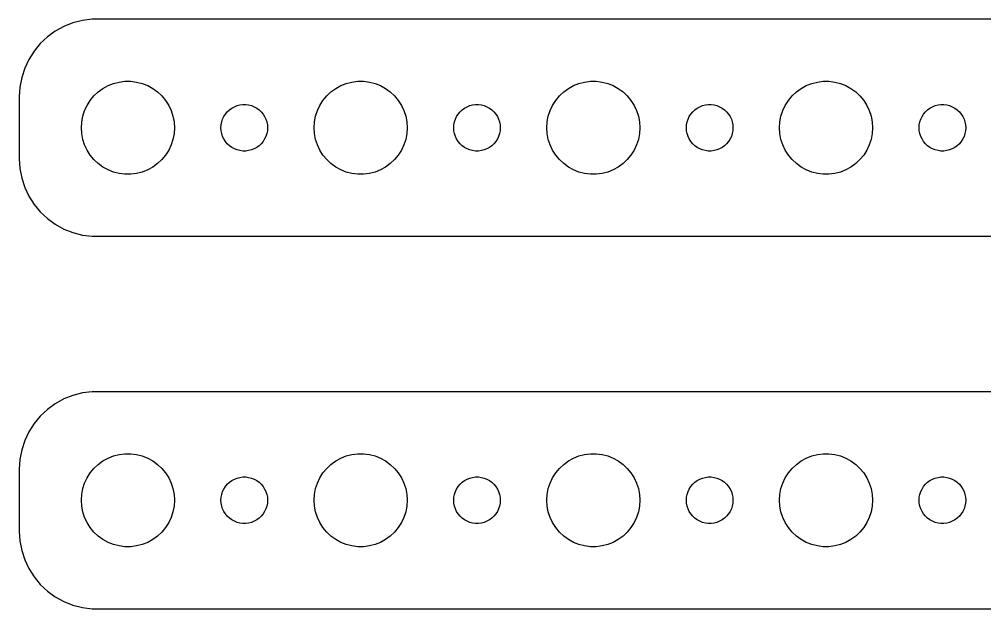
# Model space of a CAD drawing. Header units: metres. Extents: x -247 to 247, y 17 to 55.
# Drawn here: x -247 to -184.8, y 17 to 55 of the extents above; entities that cross this region are included whole.
import ezdxf

# ---------------------------------------------------------------- set-up
doc = ezdxf.new("R2010")
doc.units = ezdxf.units.M

msp = doc.modelspace()

# ---------------------------------------------------------------- linework, layer by layer
for p, q in [((-242.937, 54.9114), (-243.545, 54.7553)), ((-242.314, 54.9901), (-242.937, 54.9114)), ((242.314, 54.9901), (-242.314, 54.9901)), ((-244.679, 54.2216), (-245.187, 53.8526)), ((-244.129, 54.5241), (-244.679, 54.2216)), ((-243.545, 54.7553), (-244.129, 54.5241)), ((-245.187, 53.8526), (-245.645, 53.4227)), ((-246.045, 52.9389), (-246.382, 52.4088)), ((-245.645, 53.4227), (-246.045, 52.9389)), ((-246.382, 52.4088), (-246.649, 51.8406)), ((-246.649, 51.8406), (-246.843, 51.2434)), ((-246.843, 51.2434), (-246.961, 50.6267)), ((-246.961, 50.6267), (-247, 50)), ((-241.912, 50.3115), (-241.607, 50.533)), ((-241.607, 50.533), (-241.277, 50.7145)), ((-241.277, 50.7145), (-240.927, 50.8532)), ((-240.927, 50.8532), (-240.562, 50.9469)), ((-240.562, 50.9469), (-240.188, 50.9941)), ((-240.188, 50.9941), (-239.812, 50.9941)), ((-239.812, 50.9941), (-239.438, 50.9469)), ((-239.438, 50.9469), (-239.073, 50.8532)), ((-239.073, 50.8532), (-238.723, 50.7145)), ((-238.723, 50.7145), (-238.393, 50.533)), ((-238.393, 50.533), (-238.088, 50.3115)), ((-226.912, 50.3115), (-226.607, 50.533)), ((-226.607, 50.533), (-226.277, 50.7145)), ((-226.277, 50.7145), (-225.927, 50.8532)), ((-225.927, 50.8532), (-225.562, 50.9469)), ((-225.562, 50.9469), (-225.188, 50.9941)), ((-225.188, 50.9941), (-224.812, 50.9941)), ((-224.812, 50.9941), (-224.438, 50.9469)), ((-224.438, 50.9469), (-224.073, 50.8532)), ((-224.073, 50.8532), (-223.723, 50.7145)), ((-223.723, 50.7145), (-223.393, 50.533)), ((-223.393, 50.533), (-223.088, 50.3115)), ((-211.912, 50.3115), (-211.607, 50.533)), ((-211.607, 50.533), (-211.277, 50.7145)), ((-211.277, 50.7145), (-210.927, 50.8532)), ((-210.927, 50.8532), (-210.562, 50.9469)), ((-210.562, 50.9469), (-210.188, 50.9941)), ((-210.188, 50.9941), (-209.812, 50.9941)), ((-209.812, 50.9941), (-209.438, 50.9469)), ((-209.438, 50.9469), (-209.073, 50.8532)), ((-209.073, 50.8532), (-208.723, 50.7145)), ((-208.723, 50.7145), (-208.393, 50.533)), ((-208.393, 50.533), (-208.088, 50.3115)), ((-196.912, 50.3115), (-196.607, 50.533)), ((-196.607, 50.533), (-196.277, 50.7145)), ((-196.277, 50.7145), (-195.927, 50.8532)), ((-195.927, 50.8532), (-195.562, 50.9469)), ((-195.562, 50.9469), (-195.188, 50.9941)), ((-195.188, 50.9941), (-194.812, 50.9941)), ((-194.812, 50.9941), (-194.438, 50.9469)), ((-194.438, 50.9469), (-194.073, 50.8532)), ((-194.073, 50.8532), (-193.723, 50.7145)), ((-193.723, 50.7145), (-193.393, 50.533)), ((-193.393, 50.533), (-193.088, 50.3115)), ((-247, 50), (-247, 46)), ((-242.427, 49.7634), (-242.187, 50.0536)), ((-242.187, 50.0536), (-241.912, 50.3115)), ((-238.088, 50.3115), (-237.813, 50.0536)), ((-237.813, 50.0536), (-237.573, 49.7634)), ((-227.427, 49.7634), (-227.187, 50.0536)), ((-227.187, 50.0536), (-226.912, 50.3115)), ((-223.088, 50.3115), (-222.813, 50.0536)), ((-222.813, 50.0536), (-222.573, 49.7634)), ((-212.427, 49.7634), (-212.187, 50.0536)), ((-212.187, 50.0536), (-211.912, 50.3115)), ((-208.088, 50.3115), (-207.813, 50.0536)), ((-207.813, 50.0536), (-207.573, 49.7634)), ((-197.427, 49.7634), (-197.187, 50.0536)), ((-197.187, 50.0536), (-196.912, 50.3115)), ((-193.088, 50.3115), (-192.813, 50.0536)), ((-192.813, 50.0536), (-192.573, 49.7634)), ((-242.789, 49.1044), (-242.629, 49.4453)), ((-242.629, 49.4453), (-242.427, 49.7634)), ((-237.573, 49.7634), (-237.371, 49.4453)), ((-237.371, 49.4453), (-237.211, 49.1044)), ((-233.456, 49.1558), (-233.304, 49.2665)), ((-233.304, 49.2665), (-233.139, 49.3572)), ((-233.139, 49.3572), (-232.964, 49.4266)), ((-232.964, 49.4266), (-232.781, 49.4734)), ((-232.781, 49.4734), (-232.594, 49.497)), ((-232.594, 49.497), (-232.406, 49.497)), ((-232.406, 49.497), (-232.219, 49.4734)), ((-232.219, 49.4734), (-232.036, 49.4266)), ((-232.036, 49.4266), (-231.861, 49.3572)), ((-231.861, 49.3572), (-231.696, 49.2665)), ((-231.696, 49.2665), (-231.544, 49.1558)), ((-227.789, 49.1044), (-227.629, 49.4453)), ((-227.629, 49.4453), (-227.427, 49.7634)), ((-222.573, 49.7634), (-222.371, 49.4453)), ((-222.371, 49.4453), (-222.211, 49.1044)), ((-218.456, 49.1558), (-218.304, 49.2665)), ((-218.304, 49.2665), (-218.139, 49.3572)), ((-218.139, 49.3572), (-217.964, 49.4266)), ((-217.964, 49.4266), (-217.781, 49.4734)), ((-217.781, 49.4734), (-217.594, 49.497)), ((-217.594, 49.497), (-217.406, 49.497)), ((-217.406, 49.497), (-217.219, 49.4734)), ((-217.219, 49.4734), (-217.036, 49.4266)), ((-217.036, 49.4266), (-216.861, 49.3572)), ((-216.861, 49.3572), (-216.696, 49.2665)), ((-216.696, 49.2665), (-216.544, 49.1558)), ((-212.789, 49.1044), (-212.629, 49.4453)), ((-212.629, 49.4453), (-212.427, 49.7634)), ((-207.573, 49.7634), (-207.371, 49.4453)), ((-207.371, 49.4453), (-207.211, 49.1044)), ((-203.456, 49.1558), (-203.304, 49.2665)), ((-203.304, 49.2665), (-203.139, 49.3572)), ((-203.139, 49.3572), (-202.964, 49.4266)), ((-202.964, 49.4266), (-202.781, 49.4734)), ((-202.781, 49.4734), (-202.594, 49.497)), ((-202.594, 49.497), (-202.406, 49.497)), ((-202.406, 49.497), (-202.219, 49.4734)), ((-202.219, 49.4734), (-202.036, 49.4266)), ((-202.036, 49.4266), (-201.861, 49.3572)), ((-201.861, 49.3572), (-201.696, 49.2665)), ((-201.696, 49.2665), (-201.544, 49.1558)), ((-197.789, 49.1044), (-197.629, 49.4453)), ((-197.629, 49.4453), (-197.427, 49.7634)), ((-192.573, 49.7634), (-192.371, 49.4453)), ((-192.371, 49.4453), (-192.211, 49.1044)), ((-188.456, 49.1558), (-188.304, 49.2665)), ((-188.304, 49.2665), (-188.139, 49.3572)), ((-188.139, 49.3572), (-187.964, 49.4266)), ((-187.964, 49.4266), (-187.781, 49.4734)), ((-187.781, 49.4734), (-187.594, 49.497)), ((-187.594, 49.497), (-187.406, 49.497)), ((-187.406, 49.497), (-187.219, 49.4734)), ((-187.219, 49.4734), (-187.036, 49.4266)), ((-187.036, 49.4266), (-186.861, 49.3572)), ((-186.861, 49.3572), (-186.696, 49.2665)), ((-186.696, 49.2665), (-186.544, 49.1558)), ((-242.976, 48.376), (-242.906, 48.7461)), ((-242.906, 48.7461), (-242.789, 49.1044)), ((-237.211, 49.1044), (-237.094, 48.7461)), ((-237.094, 48.7461), (-237.024, 48.376)), ((-233.953, 48.373), (-233.895, 48.5522)), ((-233.895, 48.5522), (-233.814, 48.7226)), ((-233.814, 48.7226), (-233.714, 48.8817)), ((-233.714, 48.8817), (-233.593, 49.0268)), ((-233.593, 49.0268), (-233.456, 49.1558)), ((-231.544, 49.1558), (-231.407, 49.0268)), ((-231.407, 49.0268), (-231.286, 48.8817)), ((-231.286, 48.8817), (-231.186, 48.7226)), ((-231.186, 48.7226), (-231.105, 48.5522)), ((-231.105, 48.5522), (-231.047, 48.373)), ((-227.976, 48.376), (-227.906, 48.7461)), ((-227.906, 48.7461), (-227.789, 49.1044)), ((-222.211, 49.1044), (-222.094, 48.7461)), ((-222.094, 48.7461), (-222.024, 48.376)), ((-218.953, 48.373), (-218.895, 48.5522)), ((-218.895, 48.5522), (-218.814, 48.7226)), ((-218.814, 48.7226), (-218.714, 48.8817)), ((-218.714, 48.8817), (-218.593, 49.0268)), ((-218.593, 49.0268), (-218.456, 49.1558)), ((-216.544, 49.1558), (-216.407, 49.0268)), ((-216.407, 49.0268), (-216.286, 48.8817)), ((-216.286, 48.8817), (-216.186, 48.7226)), ((-216.186, 48.7226), (-216.105, 48.5522)), ((-216.105, 48.5522), (-216.047, 48.373)), ((-212.976, 48.376), (-212.906, 48.7461)), ((-212.906, 48.7461), (-212.789, 49.1044)), ((-207.211, 49.1044), (-207.094, 48.7461)), ((-207.094, 48.7461), (-207.024, 48.376)), ((-203.953, 48.373), (-203.895, 48.5522)), ((-203.895, 48.5522), (-203.814, 48.7226)), ((-203.814, 48.7226), (-203.714, 48.8817)), ((-203.714, 48.8817), (-203.593, 49.0268)), ((-203.593, 49.0268), (-203.456, 49.1558)), ((-201.544, 49.1558), (-201.407, 49.0268)), ((-201.407, 49.0268), (-201.286, 48.8817)), ((-201.286, 48.8817), (-201.186, 48.7226)), ((-201.186, 48.7226), (-201.105, 48.5522)), ((-201.105, 48.5522), (-201.047, 48.373)), ((-197.976, 48.376), (-197.906, 48.7461)), ((-197.906, 48.7461), (-197.789, 49.1044)), ((-192.211, 49.1044), (-192.094, 48.7461)), ((-192.094, 48.7461), (-192.024, 48.376)), ((-188.953, 48.373), (-188.895, 48.5522)), ((-188.895, 48.5522), (-188.814, 48.7226)), ((-188.814, 48.7226), (-188.714, 48.8817)), ((-188.714, 48.8817), (-188.593, 49.0268)), ((-188.593, 49.0268), (-188.456, 49.1558)), ((-186.544, 49.1558), (-186.407, 49.0268)), ((-186.407, 49.0268), (-186.286, 48.8817)), ((-186.286, 48.8817), (-186.186, 48.7226)), ((-186.186, 48.7226), (-186.105, 48.5522)), ((-186.105, 48.5522), (-186.047, 48.373)), ((-243, 48), (-242.976, 48.376)), ((-242.976, 47.624), (-243, 48)), ((-237.024, 48.376), (-237, 48)), ((-237, 48), (-237.024, 47.624)), ((-234, 48), (-233.988, 48.188)), ((-233.988, 47.812), (-234, 48)), ((-233.988, 48.188), (-233.953, 48.373)), ((-231.047, 48.373), (-231.012, 48.188)), ((-231.012, 48.188), (-231, 48)), ((-231, 48), (-231.012, 47.812)), ((-228, 48), (-227.976, 48.376)), ((-227.976, 47.624), (-228, 48)), ((-222.024, 48.376), (-222, 48)), ((-222, 48), (-222.024, 47.624)), ((-219, 48), (-218.988, 48.188)), ((-218.988, 47.812), (-219, 48)), ((-218.988, 48.188), (-218.953, 48.373)), ((-216.047, 48.373), (-216.012, 48.188)), ((-216.012, 48.188), (-216, 48)), ((-216, 48), (-216.012, 47.812)), ((-213, 48), (-212.976, 48.376)), ((-212.976, 47.624), (-213, 48)), ((-207.024, 48.376), (-207, 48)), ((-207, 48), (-207.024, 47.624)), ((-204, 48), (-203.988, 48.188)), ((-203.988, 47.812), (-204, 48)), ((-203.988, 48.188), (-203.953, 48.373)), ((-201.047, 48.373), (-201.012, 48.188)), ((-201.012, 48.188), (-201, 48)), ((-201, 48), (-201.012, 47.812)), ((-198, 48), (-197.976, 48.376)), ((-197.976, 47.624), (-198, 48)), ((-192.024, 48.376), (-192, 48)), ((-192, 48), (-192.024, 47.624)), ((-189, 48), (-188.988, 48.188)), ((-188.988, 47.812), (-189, 48)), ((-188.988, 48.188), (-188.953, 48.373)), ((-186.047, 48.373), (-186.012, 48.188)), ((-186.012, 48.188), (-186, 48)), ((-186, 48), (-186.012, 47.812)), ((-242.906, 47.2539), (-242.976, 47.624)), ((-237.024, 47.624), (-237.094, 47.2539)), ((-233.953, 47.627), (-233.988, 47.812)), ((-233.895, 47.4478), (-233.953, 47.627)), ((-233.814, 47.2774), (-233.895, 47.4478)), ((-231.105, 47.4478), (-231.186, 47.2774)), ((-231.047, 47.627), (-231.105, 47.4478)), ((-231.012, 47.812), (-231.047, 47.627)), ((-227.906, 47.2539), (-227.976, 47.624)), ((-222.024, 47.624), (-222.094, 47.2539)), ((-218.953, 47.627), (-218.988, 47.812)), ((-218.895, 47.4478), (-218.953, 47.627)), ((-218.814, 47.2774), (-218.895, 47.4478)), ((-216.105, 47.4478), (-216.186, 47.2774)), ((-216.047, 47.627), (-216.105, 47.4478)), ((-216.012, 47.812), (-216.047, 47.627)), ((-212.906, 47.2539), (-212.976, 47.624)), ((-207.024, 47.624), (-207.094, 47.2539)), ((-203.953, 47.627), (-203.988, 47.812)), ((-203.895, 47.4478), (-203.953, 47.627)), ((-203.814, 47.2774), (-203.895, 47.4478)), ((-201.105, 47.4478), (-201.186, 47.2774)), ((-201.047, 47.627), (-201.105, 47.4478)), ((-201.012, 47.812), (-201.047, 47.627)), ((-197.906, 47.2539), (-197.976, 47.624)), ((-192.024, 47.624), (-192.094, 47.2539)), ((-188.953, 47.627), (-188.988, 47.812)), ((-188.895, 47.4478), (-188.953, 47.627)), ((-188.814, 47.2774), (-188.895, 47.4478)), ((-186.105, 47.4478), (-186.186, 47.2774)), ((-186.047, 47.627), (-186.105, 47.4478)), ((-186.012, 47.812), (-186.047, 47.627)), ((-242.789, 46.8956), (-242.906, 47.2539)), ((-242.629, 46.5547), (-242.789, 46.8956)), ((-237.211, 46.8956), (-237.371, 46.5547)), ((-237.094, 47.2539), (-237.211, 46.8956)), ((-233.714, 47.1183), (-233.814, 47.2774)), ((-233.593, 46.9732), (-233.714, 47.1183)), ((-233.456, 46.8442), (-233.593, 46.9732)), ((-233.304, 46.7335), (-233.456, 46.8442)), ((-233.139, 46.6428), (-233.304, 46.7335)), ((-231.696, 46.7335), (-231.861, 46.6428)), ((-231.544, 46.8442), (-231.696, 46.7335)), ((-231.407, 46.9732), (-231.544, 46.8442)), ((-231.286, 47.1183), (-231.407, 46.9732)), ((-231.186, 47.2774), (-231.286, 47.1183)), ((-227.789, 46.8956), (-227.906, 47.2539)), ((-227.629, 46.5547), (-227.789, 46.8956)), ((-222.211, 46.8956), (-222.371, 46.5547)), ((-222.094, 47.2539), (-222.211, 46.8956)), ((-218.714, 47.1183), (-218.814, 47.2774)), ((-218.593, 46.9732), (-218.714, 47.1183)), ((-218.456, 46.8442), (-218.593, 46.9732)), ((-218.304, 46.7335), (-218.456, 46.8442)), ((-218.139, 46.6428), (-218.304, 46.7335)), ((-216.696, 46.7335), (-216.861, 46.6428)), ((-216.544, 46.8442), (-216.696, 46.7335)), ((-216.407, 46.9732), (-216.544, 46.8442)), ((-216.286, 47.1183), (-216.407, 46.9732)), ((-216.186, 47.2774), (-216.286, 47.1183)), ((-212.789, 46.8956), (-212.906, 47.2539)), ((-212.629, 46.5547), (-212.789, 46.8956)), ((-207.211, 46.8956), (-207.371, 46.5547)), ((-207.094, 47.2539), (-207.211, 46.8956)), ((-203.714, 47.1183), (-203.814, 47.2774)), ((-203.593, 46.9732), (-203.714, 47.1183)), ((-203.456, 46.8442), (-203.593, 46.9732)), ((-203.304, 46.7335), (-203.456, 46.8442)), ((-203.139, 46.6428), (-203.304, 46.7335)), ((-201.696, 46.7335), (-201.861, 46.6428)), ((-201.544, 46.8442), (-201.696, 46.7335)), ((-201.407, 46.9732), (-201.544, 46.8442)), ((-201.286, 47.1183), (-201.407, 46.9732)), ((-201.186, 47.2774), (-201.286, 47.1183)), ((-197.789, 46.8956), (-197.906, 47.2539)), ((-197.629, 46.5547), (-197.789, 46.8956)), ((-192.211, 46.8956), (-192.371, 46.5547)), ((-192.094, 47.2539), (-192.211, 46.8956)), ((-188.714, 47.1183), (-188.814, 47.2774)), ((-188.593, 46.9732), (-188.714, 47.1183)), ((-188.456, 46.8442), (-188.593, 46.9732)), ((-188.304, 46.7335), (-188.456, 46.8442)), ((-188.139, 46.6428), (-188.304, 46.7335)), ((-186.696, 46.7335), (-186.861, 46.6428)), ((-186.544, 46.8442), (-186.696, 46.7335)), ((-186.407, 46.9732), (-186.544, 46.8442)), ((-186.286, 47.1183), (-186.407, 46.9732)), ((-186.186, 47.2774), (-186.286, 47.1183)), ((-242.427, 46.2366), (-242.629, 46.5547)), ((-242.187, 45.9464), (-242.427, 46.2366)), ((-237.573, 46.2366), (-237.813, 45.9464)), ((-237.371, 46.5547), (-237.573, 46.2366)), ((-232.964, 46.5734), (-233.139, 46.6428)), ((-232.781, 46.5266), (-232.964, 46.5734)), ((-232.594, 46.503), (-232.781, 46.5266)), ((-232.406, 46.503), (-232.594, 46.503)), ((-232.219, 46.5266), (-232.406, 46.503)), ((-232.036, 46.5734), (-232.219, 46.5266)), ((-231.861, 46.6428), (-232.036, 46.5734)), ((-227.427, 46.2366), (-227.629, 46.5547)), ((-227.187, 45.9464), (-227.427, 46.2366)), ((-222.573, 46.2366), (-222.813, 45.9464)), ((-222.371, 46.5547), (-222.573, 46.2366)), ((-217.964, 46.5734), (-218.139, 46.6428)), ((-217.781, 46.5266), (-217.964, 46.5734)), ((-217.594, 46.503), (-217.781, 46.5266)), ((-217.406, 46.503), (-217.594, 46.503)), ((-217.219, 46.5266), (-217.406, 46.503)), ((-217.036, 46.5734), (-217.219, 46.5266)), ((-216.861, 46.6428), (-217.036, 46.5734)), ((-212.427, 46.2366), (-212.629, 46.5547)), ((-212.187, 45.9464), (-212.427, 46.2366)), ((-207.573, 46.2366), (-207.813, 45.9464)), ((-207.371, 46.5547), (-207.573, 46.2366)), ((-202.964, 46.5734), (-203.139, 46.6428)), ((-202.781, 46.5266), (-202.964, 46.5734)), ((-202.594, 46.503), (-202.781, 46.5266)), ((-202.406, 46.503), (-202.594, 46.503)), ((-202.219, 46.5266), (-202.406, 46.503)), ((-202.036, 46.5734), (-202.219, 46.5266)), ((-201.861, 46.6428), (-202.036, 46.5734)), ((-197.427, 46.2366), (-197.629, 46.5547)), ((-197.187, 45.9464), (-197.427, 46.2366)), ((-192.573, 46.2366), (-192.813, 45.9464)), ((-192.371, 46.5547), (-192.573, 46.2366)), ((-187.964, 46.5734), (-188.139, 46.6428)), ((-187.781, 46.5266), (-187.964, 46.5734)), ((-187.594, 46.503), (-187.781, 46.5266)), ((-187.406, 46.503), (-187.594, 46.503)), ((-187.219, 46.5266), (-187.406, 46.503)), ((-187.036, 46.5734), (-187.219, 46.5266)), ((-186.861, 46.6428), (-187.036, 46.5734)), ((-247, 46), (-246.961, 45.3733)), ((-241.912, 45.6885), (-242.187, 45.9464)), ((-241.607, 45.467), (-241.912, 45.6885)), ((-241.277, 45.2855), (-241.607, 45.467)), ((-238.393, 45.467), (-238.723, 45.2855)), ((-238.088, 45.6885), (-238.393, 45.467)), ((-237.813, 45.9464), (-238.088, 45.6885)), ((-226.912, 45.6885), (-227.187, 45.9464)), ((-226.607, 45.467), (-226.912, 45.6885)), ((-226.277, 45.2855), (-226.607, 45.467)), ((-223.393, 45.467), (-223.723, 45.2855)), ((-223.088, 45.6885), (-223.393, 45.467)), ((-222.813, 45.9464), (-223.088, 45.6885)), ((-211.912, 45.6885), (-212.187, 45.9464)), ((-211.607, 45.467), (-211.912, 45.6885)), ((-211.277, 45.2855), (-211.607, 45.467)), ((-208.393, 45.467), (-208.723, 45.2855)), ((-208.088, 45.6885), (-208.393, 45.467)), ((-207.813, 45.9464), (-208.088, 45.6885)), ((-196.912, 45.6885), (-197.187, 45.9464)), ((-196.607, 45.467), (-196.912, 45.6885)), ((-196.277, 45.2855), (-196.607, 45.467)), ((-193.393, 45.467), (-193.723, 45.2855)), ((-193.088, 45.6885), (-193.393, 45.467)), ((-192.813, 45.9464), (-193.088, 45.6885)), ((-246.961, 45.3733), (-246.843, 44.7566)), ((-240.927, 45.1468), (-241.277, 45.2855)), ((-240.562, 45.0531), (-240.927, 45.1468)), ((-240.188, 45.0059), (-240.562, 45.0531)), ((-239.812, 45.0059), (-240.188, 45.0059)), ((-239.438, 45.0531), (-239.812, 45.0059)), ((-239.073, 45.1468), (-239.438, 45.0531)), ((-238.723, 45.2855), (-239.073, 45.1468)), ((-225.927, 45.1468), (-226.277, 45.2855)), ((-225.562, 45.0531), (-225.927, 45.1468)), ((-225.188, 45.0059), (-225.562, 45.0531)), ((-224.812, 45.0059), (-225.188, 45.0059)), ((-224.438, 45.0531), (-224.812, 45.0059)), ((-224.073, 45.1468), (-224.438, 45.0531)), ((-223.723, 45.2855), (-224.073, 45.1468)), ((-210.927, 45.1468), (-211.277, 45.2855)), ((-210.562, 45.0531), (-210.927, 45.1468)), ((-210.188, 45.0059), (-210.562, 45.0531)), ((-209.812, 45.0059), (-210.188, 45.0059)), ((-209.438, 45.0531), (-209.812, 45.0059)), ((-209.073, 45.1468), (-209.438, 45.0531)), ((-208.723, 45.2855), (-209.073, 45.1468)), ((-195.927, 45.1468), (-196.277, 45.2855)), ((-195.562, 45.0531), (-195.927, 45.1468)), ((-195.188, 45.0059), (-195.562, 45.0531)), ((-194.812, 45.0059), (-195.188, 45.0059)), ((-194.438, 45.0531), (-194.812, 45.0059)), ((-194.073, 45.1468), (-194.438, 45.0531)), ((-193.723, 45.2855), (-194.073, 45.1468)), ((-246.843, 44.7566), (-246.649, 44.1594)), ((-246.649, 44.1594), (-246.382, 43.5912)), ((-246.382, 43.5912), (-246.045, 43.0611)), ((-246.045, 43.0611), (-245.645, 42.5773)), ((-245.645, 42.5773), (-245.187, 42.1474)), ((-245.187, 42.1474), (-244.679, 41.7784)), ((-244.679, 41.7784), (-244.129, 41.4759)), ((-244.129, 41.4759), (-243.545, 41.2447)), ((-243.545, 41.2447), (-242.937, 41.0886)), ((-242.937, 41.0886), (-242.314, 41.0099)), ((-242.314, 41.0099), (242.314, 41.0099)), ((-244.129, 30.5241), (-244.679, 30.2216)), ((-243.545, 30.7553), (-244.129, 30.5241)), ((-242.937, 30.9114), (-243.545, 30.7553)), ((-242.314, 30.9901), (-242.937, 30.9114)), ((242.314, 30.9901), (-242.314, 30.9901)), ((-244.679, 30.2216), (-245.187, 29.8526)), ((-245.645, 29.4227), (-246.045, 28.9389)), ((-245.187, 29.8526), (-245.645, 29.4227)), ((-246.045, 28.9389), (-246.382, 28.4088)), ((-246.382, 28.4088), (-246.649, 27.8406)), ((-246.649, 27.8406), (-246.843, 27.2434)), ((-246.843, 27.2434), (-246.961, 26.6267)), ((-241.277, 26.7145), (-240.927, 26.8532)), ((-240.927, 26.8532), (-240.562, 26.9469)), ((-240.562, 26.9469), (-240.188, 26.9941)), ((-240.188, 26.9941), (-239.812, 26.9941)), ((-239.812, 26.9941), (-239.438, 26.9469)), ((-239.438, 26.9469), (-239.073, 26.8532)), ((-239.073, 26.8532), (-238.723, 26.7145)), ((-226.277, 26.7145), (-225.927, 26.8532)), ((-225.927, 26.8532), (-225.562, 26.9469)), ((-225.562, 26.9469), (-225.188, 26.9941)), ((-225.188, 26.9941), (-224.812, 26.9941)), ((-224.812, 26.9941), (-224.438, 26.9469)), ((-224.438, 26.9469), (-224.073, 26.8532)), ((-224.073, 26.8532), (-223.723, 26.7145)), ((-211.277, 26.7145), (-210.927, 26.8532)), ((-210.927, 26.8532), (-210.562, 26.9469)), ((-210.562, 26.9469), (-210.188, 26.9941)), ((-210.188, 26.9941), (-209.812, 26.9941)), ((-209.812, 26.9941), (-209.438, 26.9469)), ((-209.438, 26.9469), (-209.073, 26.8532)), ((-209.073, 26.8532), (-208.723, 26.7145)), ((-196.277, 26.7145), (-195.927, 26.8532)), ((-195.927, 26.8532), (-195.562, 26.9469)), ((-195.562, 26.9469), (-195.188, 26.9941)), ((-195.188, 26.9941), (-194.812, 26.9941)), ((-194.812, 26.9941), (-194.438, 26.9469)), ((-194.438, 26.9469), (-194.073, 26.8532)), ((-194.073, 26.8532), (-193.723, 26.7145)), ((-246.961, 26.6267), (-247, 26)), ((-242.187, 26.0536), (-241.912, 26.3115)), ((-241.912, 26.3115), (-241.607, 26.533)), ((-241.607, 26.533), (-241.277, 26.7145)), ((-238.723, 26.7145), (-238.393, 26.533)), ((-238.393, 26.533), (-238.088, 26.3115)), ((-238.088, 26.3115), (-237.813, 26.0536)), ((-227.187, 26.0536), (-226.912, 26.3115)), ((-226.912, 26.3115), (-226.607, 26.533)), ((-226.607, 26.533), (-226.277, 26.7145)), ((-223.723, 26.7145), (-223.393, 26.533)), ((-223.393, 26.533), (-223.088, 26.3115)), ((-223.088, 26.3115), (-222.813, 26.0536)), ((-212.187, 26.0536), (-211.912, 26.3115)), ((-211.912, 26.3115), (-211.607, 26.533)), ((-211.607, 26.533), (-211.277, 26.7145)), ((-208.723, 26.7145), (-208.393, 26.533)), ((-208.393, 26.533), (-208.088, 26.3115)), ((-208.088, 26.3115), (-207.813, 26.0536)), ((-197.187, 26.0536), (-196.912, 26.3115)), ((-196.912, 26.3115), (-196.607, 26.533)), ((-196.607, 26.533), (-196.277, 26.7145)), ((-193.723, 26.7145), (-193.393, 26.533)), ((-193.393, 26.533), (-193.088, 26.3115)), ((-193.088, 26.3115), (-192.813, 26.0536)), ((-247, 26), (-247, 22)), ((-242.629, 25.4453), (-242.427, 25.7634)), ((-242.427, 25.7634), (-242.187, 26.0536)), ((-237.813, 26.0536), (-237.573, 25.7634)), ((-237.573, 25.7634), (-237.371, 25.4453)), ((-227.629, 25.4453), (-227.427, 25.7634)), ((-227.427, 25.7634), (-227.187, 26.0536)), ((-222.813, 26.0536), (-222.573, 25.7634)), ((-222.573, 25.7634), (-222.371, 25.4453)), ((-212.629, 25.4453), (-212.427, 25.7634)), ((-212.427, 25.7634), (-212.187, 26.0536)), ((-207.813, 26.0536), (-207.573, 25.7634)), ((-207.573, 25.7634), (-207.371, 25.4453)), ((-197.629, 25.4453), (-197.427, 25.7634)), ((-197.427, 25.7634), (-197.187, 26.0536)), ((-192.813, 26.0536), (-192.573, 25.7634)), ((-192.573, 25.7634), (-192.371, 25.4453)), ((-242.906, 24.7461), (-242.789, 25.1044)), ((-242.789, 25.1044), (-242.629, 25.4453)), ((-237.371, 25.4453), (-237.211, 25.1044)), ((-237.211, 25.1044), (-237.094, 24.7461)), ((-233.714, 24.8817), (-233.593, 25.0268)), ((-233.593, 25.0268), (-233.456, 25.1558)), ((-233.456, 25.1558), (-233.304, 25.2665)), ((-233.304, 25.2665), (-233.139, 25.3572)), ((-233.139, 25.3572), (-232.964, 25.4266)), ((-232.964, 25.4266), (-232.781, 25.4734)), ((-232.781, 25.4734), (-232.594, 25.497)), ((-232.594, 25.497), (-232.406, 25.497)), ((-232.406, 25.497), (-232.219, 25.4734)), ((-232.219, 25.4734), (-232.036, 25.4266)), ((-232.036, 25.4266), (-231.861, 25.3572)), ((-231.861, 25.3572), (-231.696, 25.2665)), ((-231.696, 25.2665), (-231.544, 25.1558)), ((-231.544, 25.1558), (-231.407, 25.0268)), ((-231.407, 25.0268), (-231.286, 24.8817)), ((-227.906, 24.7461), (-227.789, 25.1044)), ((-227.789, 25.1044), (-227.629, 25.4453)), ((-222.371, 25.4453), (-222.211, 25.1044)), ((-222.211, 25.1044), (-222.094, 24.7461)), ((-218.714, 24.8817), (-218.593, 25.0268)), ((-218.593, 25.0268), (-218.456, 25.1558)), ((-218.456, 25.1558), (-218.304, 25.2665)), ((-218.304, 25.2665), (-218.139, 25.3572)), ((-218.139, 25.3572), (-217.964, 25.4266)), ((-217.964, 25.4266), (-217.781, 25.4734)), ((-217.781, 25.4734), (-217.594, 25.497)), ((-217.594, 25.497), (-217.406, 25.497)), ((-217.406, 25.497), (-217.219, 25.4734)), ((-217.219, 25.4734), (-217.036, 25.4266)), ((-217.036, 25.4266), (-216.861, 25.3572)), ((-216.861, 25.3572), (-216.696, 25.2665)), ((-216.696, 25.2665), (-216.544, 25.1558)), ((-216.544, 25.1558), (-216.407, 25.0268)), ((-216.407, 25.0268), (-216.286, 24.8817)), ((-212.906, 24.7461), (-212.789, 25.1044)), ((-212.789, 25.1044), (-212.629, 25.4453)), ((-207.371, 25.4453), (-207.211, 25.1044)), ((-207.211, 25.1044), (-207.094, 24.7461)), ((-203.714, 24.8817), (-203.593, 25.0268)), ((-203.593, 25.0268), (-203.456, 25.1558)), ((-203.456, 25.1558), (-203.304, 25.2665)), ((-203.304, 25.2665), (-203.139, 25.3572)), ((-203.139, 25.3572), (-202.964, 25.4266)), ((-202.964, 25.4266), (-202.781, 25.4734)), ((-202.781, 25.4734), (-202.594, 25.497)), ((-202.594, 25.497), (-202.406, 25.497)), ((-202.406, 25.497), (-202.219, 25.4734)), ((-202.219, 25.4734), (-202.036, 25.4266)), ((-202.036, 25.4266), (-201.861, 25.3572)), ((-201.861, 25.3572), (-201.696, 25.2665)), ((-201.696, 25.2665), (-201.544, 25.1558)), ((-201.544, 25.1558), (-201.407, 25.0268)), ((-201.407, 25.0268), (-201.286, 24.8817)), ((-197.906, 24.7461), (-197.789, 25.1044)), ((-197.789, 25.1044), (-197.629, 25.4453)), ((-192.371, 25.4453), (-192.211, 25.1044)), ((-192.211, 25.1044), (-192.094, 24.7461)), ((-188.714, 24.8817), (-188.593, 25.0268)), ((-188.593, 25.0268), (-188.456, 25.1558)), ((-188.456, 25.1558), (-188.304, 25.2665)), ((-188.304, 25.2665), (-188.139, 25.3572)), ((-188.139, 25.3572), (-187.964, 25.4266)), ((-187.964, 25.4266), (-187.781, 25.4734)), ((-187.781, 25.4734), (-187.594, 25.497)), ((-187.594, 25.497), (-187.406, 25.497)), ((-187.406, 25.497), (-187.219, 25.4734)), ((-187.219, 25.4734), (-187.036, 25.4266)), ((-187.036, 25.4266), (-186.861, 25.3572)), ((-186.861, 25.3572), (-186.696, 25.2665)), ((-186.696, 25.2665), (-186.544, 25.1558)), ((-186.544, 25.1558), (-186.407, 25.0268)), ((-186.407, 25.0268), (-186.286, 24.8817)), ((-243, 24), (-242.976, 24.376)), ((-242.976, 24.376), (-242.906, 24.7461)), ((-237.094, 24.7461), (-237.024, 24.376)), ((-237.024, 24.376), (-237, 24)), ((-233.988, 24.188), (-233.953, 24.373)), ((-233.953, 24.373), (-233.895, 24.5522)), ((-233.895, 24.5522), (-233.814, 24.7226)), ((-233.814, 24.7226), (-233.714, 24.8817)), ((-231.286, 24.8817), (-231.186, 24.7226)), ((-231.186, 24.7226), (-231.105, 24.5522)), ((-231.105, 24.5522), (-231.047, 24.373)), ((-231.047, 24.373), (-231.012, 24.188)), ((-228, 24), (-227.976, 24.376)), ((-227.976, 24.376), (-227.906, 24.7461)), ((-222.094, 24.7461), (-222.024, 24.376)), ((-222.024, 24.376), (-222, 24)), ((-218.988, 24.188), (-218.953, 24.373)), ((-218.953, 24.373), (-218.895, 24.5522)), ((-218.895, 24.5522), (-218.814, 24.7226)), ((-218.814, 24.7226), (-218.714, 24.8817)), ((-216.286, 24.8817), (-216.186, 24.7226)), ((-216.186, 24.7226), (-216.105, 24.5522)), ((-216.105, 24.5522), (-216.047, 24.373)), ((-216.047, 24.373), (-216.012, 24.188)), ((-213, 24), (-212.976, 24.376)), ((-212.976, 24.376), (-212.906, 24.7461)), ((-207.094, 24.7461), (-207.024, 24.376)), ((-207.024, 24.376), (-207, 24)), ((-203.988, 24.188), (-203.953, 24.373)), ((-203.953, 24.373), (-203.895, 24.5522)), ((-203.895, 24.5522), (-203.814, 24.7226)), ((-203.814, 24.7226), (-203.714, 24.8817)), ((-201.286, 24.8817), (-201.186, 24.7226)), ((-201.186, 24.7226), (-201.105, 24.5522)), ((-201.105, 24.5522), (-201.047, 24.373)), ((-201.047, 24.373), (-201.012, 24.188)), ((-198, 24), (-197.976, 24.376)), ((-197.976, 24.376), (-197.906, 24.7461)), ((-192.094, 24.7461), (-192.024, 24.376)), ((-192.024, 24.376), (-192, 24)), ((-188.988, 24.188), (-188.953, 24.373)), ((-188.953, 24.373), (-188.895, 24.5522)), ((-188.895, 24.5522), (-188.814, 24.7226)), ((-188.814, 24.7226), (-188.714, 24.8817)), ((-186.286, 24.8817), (-186.186, 24.7226)), ((-186.186, 24.7226), (-186.105, 24.5522)), ((-186.105, 24.5522), (-186.047, 24.373)), ((-186.047, 24.373), (-186.012, 24.188)), ((-242.976, 23.624), (-243, 24)), ((-237, 24), (-237.024, 23.624)), ((-234, 24), (-233.988, 24.188)), ((-233.988, 23.812), (-234, 24)), ((-233.953, 23.627), (-233.988, 23.812)), ((-231.012, 23.812), (-231.047, 23.627)), ((-231.012, 24.188), (-231, 24)), ((-231, 24), (-231.012, 23.812)), ((-227.976, 23.624), (-228, 24)), ((-222, 24), (-222.024, 23.624)), ((-219, 24), (-218.988, 24.188)), ((-218.988, 23.812), (-219, 24)), ((-218.953, 23.627), (-218.988, 23.812)), ((-216.012, 23.812), (-216.047, 23.627)), ((-216.012, 24.188), (-216, 24)), ((-216, 24), (-216.012, 23.812)), ((-212.976, 23.624), (-213, 24)), ((-207, 24), (-207.024, 23.624)), ((-204, 24), (-203.988, 24.188)), ((-203.988, 23.812), (-204, 24)), ((-203.953, 23.627), (-203.988, 23.812)), ((-201.012, 23.812), (-201.047, 23.627)), ((-201.012, 24.188), (-201, 24)), ((-201, 24), (-201.012, 23.812)), ((-197.976, 23.624), (-198, 24)), ((-192, 24), (-192.024, 23.624)), ((-189, 24), (-188.988, 24.188)), ((-188.988, 23.812), (-189, 24)), ((-188.953, 23.627), (-188.988, 23.812)), ((-186.012, 23.812), (-186.047, 23.627)), ((-186.012, 24.188), (-186, 24)), ((-186, 24), (-186.012, 23.812)), ((-242.906, 23.2539), (-242.976, 23.624)), ((-242.789, 22.8956), (-242.906, 23.2539)), ((-237.094, 23.2539), (-237.211, 22.8956)), ((-237.024, 23.624), (-237.094, 23.2539)), ((-233.895, 23.4478), (-233.953, 23.627)), ((-233.814, 23.2774), (-233.895, 23.4478)), ((-233.714, 23.1183), (-233.814, 23.2774)), ((-233.593, 22.9732), (-233.714, 23.1183)), ((-231.286, 23.1183), (-231.407, 22.9732)), ((-231.186, 23.2774), (-231.286, 23.1183)), ((-231.105, 23.4478), (-231.186, 23.2774)), ((-231.047, 23.627), (-231.105, 23.4478)), ((-227.906, 23.2539), (-227.976, 23.624)), ((-227.789, 22.8956), (-227.906, 23.2539)), ((-222.094, 23.2539), (-222.211, 22.8956)), ((-222.024, 23.624), (-222.094, 23.2539)), ((-218.895, 23.4478), (-218.953, 23.627)), ((-218.814, 23.2774), (-218.895, 23.4478)), ((-218.714, 23.1183), (-218.814, 23.2774)), ((-218.593, 22.9732), (-218.714, 23.1183)), ((-216.286, 23.1183), (-216.407, 22.9732)), ((-216.186, 23.2774), (-216.286, 23.1183)), ((-216.105, 23.4478), (-216.186, 23.2774)), ((-216.047, 23.627), (-216.105, 23.4478)), ((-212.906, 23.2539), (-212.976, 23.624)), ((-212.789, 22.8956), (-212.906, 23.2539)), ((-207.094, 23.2539), (-207.211, 22.8956)), ((-207.024, 23.624), (-207.094, 23.2539)), ((-203.895, 23.4478), (-203.953, 23.627)), ((-203.814, 23.2774), (-203.895, 23.4478)), ((-203.714, 23.1183), (-203.814, 23.2774)), ((-203.593, 22.9732), (-203.714, 23.1183)), ((-201.286, 23.1183), (-201.407, 22.9732)), ((-201.186, 23.2774), (-201.286, 23.1183)), ((-201.105, 23.4478), (-201.186, 23.2774)), ((-201.047, 23.627), (-201.105, 23.4478)), ((-197.906, 23.2539), (-197.976, 23.624)), ((-197.789, 22.8956), (-197.906, 23.2539)), ((-192.094, 23.2539), (-192.211, 22.8956)), ((-192.024, 23.624), (-192.094, 23.2539)), ((-188.895, 23.4478), (-188.953, 23.627)), ((-188.814, 23.2774), (-188.895, 23.4478)), ((-188.714, 23.1183), (-188.814, 23.2774)), ((-188.593, 22.9732), (-188.714, 23.1183)), ((-186.286, 23.1183), (-186.407, 22.9732)), ((-186.186, 23.2774), (-186.286, 23.1183)), ((-186.105, 23.4478), (-186.186, 23.2774)), ((-186.047, 23.627), (-186.105, 23.4478)), ((-242.629, 22.5547), (-242.789, 22.8956)), ((-242.427, 22.2366), (-242.629, 22.5547)), ((-237.371, 22.5547), (-237.573, 22.2366)), ((-237.211, 22.8956), (-237.371, 22.5547)), ((-233.456, 22.8442), (-233.593, 22.9732)), ((-233.304, 22.7335), (-233.456, 22.8442)), ((-233.139, 22.6428), (-233.304, 22.7335)), ((-232.964, 22.5734), (-233.139, 22.6428)), ((-232.781, 22.5266), (-232.964, 22.5734)), ((-232.594, 22.503), (-232.781, 22.5266)), ((-232.406, 22.503), (-232.594, 22.503)), ((-232.219, 22.5266), (-232.406, 22.503)), ((-232.036, 22.5734), (-232.219, 22.5266)), ((-231.861, 22.6428), (-232.036, 22.5734)), ((-231.696, 22.7335), (-231.861, 22.6428)), ((-231.544, 22.8442), (-231.696, 22.7335)), ((-231.407, 22.9732), (-231.544, 22.8442)), ((-227.629, 22.5547), (-227.789, 22.8956)), ((-227.427, 22.2366), (-227.629, 22.5547)), ((-222.371, 22.5547), (-222.573, 22.2366)), ((-222.211, 22.8956), (-222.371, 22.5547)), ((-218.456, 22.8442), (-218.593, 22.9732)), ((-218.304, 22.7335), (-218.456, 22.8442)), ((-218.139, 22.6428), (-218.304, 22.7335)), ((-217.964, 22.5734), (-218.139, 22.6428)), ((-217.781, 22.5266), (-217.964, 22.5734)), ((-217.594, 22.503), (-217.781, 22.5266)), ((-217.406, 22.503), (-217.594, 22.503)), ((-217.219, 22.5266), (-217.406, 22.503)), ((-217.036, 22.5734), (-217.219, 22.5266)), ((-216.861, 22.6428), (-217.036, 22.5734)), ((-216.696, 22.7335), (-216.861, 22.6428)), ((-216.544, 22.8442), (-216.696, 22.7335)), ((-216.407, 22.9732), (-216.544, 22.8442)), ((-212.629, 22.5547), (-212.789, 22.8956)), ((-212.427, 22.2366), (-212.629, 22.5547)), ((-207.371, 22.5547), (-207.573, 22.2366)), ((-207.211, 22.8956), (-207.371, 22.5547)), ((-203.456, 22.8442), (-203.593, 22.9732)), ((-203.304, 22.7335), (-203.456, 22.8442)), ((-203.139, 22.6428), (-203.304, 22.7335)), ((-202.964, 22.5734), (-203.139, 22.6428)), ((-202.781, 22.5266), (-202.964, 22.5734)), ((-202.594, 22.503), (-202.781, 22.5266)), ((-202.406, 22.503), (-202.594, 22.503)), ((-202.219, 22.5266), (-202.406, 22.503)), ((-202.036, 22.5734), (-202.219, 22.5266)), ((-201.861, 22.6428), (-202.036, 22.5734)), ((-201.696, 22.7335), (-201.861, 22.6428)), ((-201.544, 22.8442), (-201.696, 22.7335)), ((-201.407, 22.9732), (-201.544, 22.8442)), ((-197.629, 22.5547), (-197.789, 22.8956)), ((-197.427, 22.2366), (-197.629, 22.5547)), ((-192.371, 22.5547), (-192.573, 22.2366)), ((-192.211, 22.8956), (-192.371, 22.5547)), ((-188.456, 22.8442), (-188.593, 22.9732)), ((-188.304, 22.7335), (-188.456, 22.8442)), ((-188.139, 22.6428), (-188.304, 22.7335)), ((-187.964, 22.5734), (-188.139, 22.6428)), ((-187.781, 22.5266), (-187.964, 22.5734)), ((-187.594, 22.503), (-187.781, 22.5266)), ((-187.406, 22.503), (-187.594, 22.503)), ((-187.219, 22.5266), (-187.406, 22.503)), ((-187.036, 22.5734), (-187.219, 22.5266)), ((-186.861, 22.6428), (-187.036, 22.5734)), ((-186.696, 22.7335), (-186.861, 22.6428)), ((-186.544, 22.8442), (-186.696, 22.7335)), ((-186.407, 22.9732), (-186.544, 22.8442)), ((-247, 22), (-246.961, 21.3733)), ((-242.187, 21.9464), (-242.427, 22.2366)), ((-241.912, 21.6885), (-242.187, 21.9464)), ((-237.813, 21.9464), (-238.088, 21.6885)), ((-237.573, 22.2366), (-237.813, 21.9464)), ((-227.187, 21.9464), (-227.427, 22.2366)), ((-226.912, 21.6885), (-227.187, 21.9464)), ((-222.813, 21.9464), (-223.088, 21.6885)), ((-222.573, 22.2366), (-222.813, 21.9464)), ((-212.187, 21.9464), (-212.427, 22.2366)), ((-211.912, 21.6885), (-212.187, 21.9464)), ((-207.813, 21.9464), (-208.088, 21.6885)), ((-207.573, 22.2366), (-207.813, 21.9464)), ((-197.187, 21.9464), (-197.427, 22.2366)), ((-196.912, 21.6885), (-197.187, 21.9464)), ((-192.813, 21.9464), (-193.088, 21.6885)), ((-192.573, 22.2366), (-192.813, 21.9464)), ((-246.961, 21.3733), (-246.843, 20.7566)), ((-241.607, 21.467), (-241.912, 21.6885)), ((-241.277, 21.2855), (-241.607, 21.467)), ((-240.927, 21.1468), (-241.277, 21.2855)), ((-238.723, 21.2855), (-239.073, 21.1468)), ((-238.393, 21.467), (-238.723, 21.2855)), ((-238.088, 21.6885), (-238.393, 21.467)), ((-226.607, 21.467), (-226.912, 21.6885)), ((-226.277, 21.2855), (-226.607, 21.467)), ((-225.927, 21.1468), (-226.277, 21.2855)), ((-223.723, 21.2855), (-224.073, 21.1468)), ((-223.393, 21.467), (-223.723, 21.2855)), ((-223.088, 21.6885), (-223.393, 21.467)), ((-211.607, 21.467), (-211.912, 21.6885)), ((-211.277, 21.2855), (-211.607, 21.467)), ((-210.927, 21.1468), (-211.277, 21.2855)), ((-208.723, 21.2855), (-209.073, 21.1468)), ((-208.393, 21.467), (-208.723, 21.2855)), ((-208.088, 21.6885), (-208.393, 21.467)), ((-196.607, 21.467), (-196.912, 21.6885)), ((-196.277, 21.2855), (-196.607, 21.467)), ((-195.927, 21.1468), (-196.277, 21.2855)), ((-193.723, 21.2855), (-194.073, 21.1468)), ((-193.393, 21.467), (-193.723, 21.2855)), ((-193.088, 21.6885), (-193.393, 21.467)), ((-246.843, 20.7566), (-246.649, 20.1594)), ((-240.562, 21.0531), (-240.927, 21.1468)), ((-240.188, 21.0059), (-240.562, 21.0531)), ((-239.812, 21.0059), (-240.188, 21.0059)), ((-239.438, 21.0531), (-239.812, 21.0059)), ((-239.073, 21.1468), (-239.438, 21.0531)), ((-225.562, 21.0531), (-225.927, 21.1468)), ((-225.188, 21.0059), (-225.562, 21.0531)), ((-224.812, 21.0059), (-225.188, 21.0059)), ((-224.438, 21.0531), (-224.812, 21.0059)), ((-224.073, 21.1468), (-224.438, 21.0531)), ((-210.562, 21.0531), (-210.927, 21.1468)), ((-210.188, 21.0059), (-210.562, 21.0531)), ((-209.812, 21.0059), (-210.188, 21.0059)), ((-209.438, 21.0531), (-209.812, 21.0059)), ((-209.073, 21.1468), (-209.438, 21.0531)), ((-195.562, 21.0531), (-195.927, 21.1468)), ((-195.188, 21.0059), (-195.562, 21.0531)), ((-194.812, 21.0059), (-195.188, 21.0059)), ((-194.438, 21.0531), (-194.812, 21.0059)), ((-194.073, 21.1468), (-194.438, 21.0531)), ((-246.649, 20.1594), (-246.382, 19.5912)), ((-246.382, 19.5912), (-246.045, 19.0611)), ((-246.045, 19.0611), (-245.645, 18.5773)), ((-245.645, 18.5773), (-245.187, 18.1474)), ((-245.187, 18.1474), (-244.679, 17.7784)), ((-244.679, 17.7784), (-244.129, 17.4759)), ((-244.129, 17.4759), (-243.545, 17.2447)), ((-243.545, 17.2447), (-242.937, 17.0886)), ((-242.937, 17.0886), (-242.314, 17.0099)), ((-242.314, 17.0099), (242.314, 17.0099))]:
    msp.add_line(p, q)

doc.saveas('drawing.dxf')
